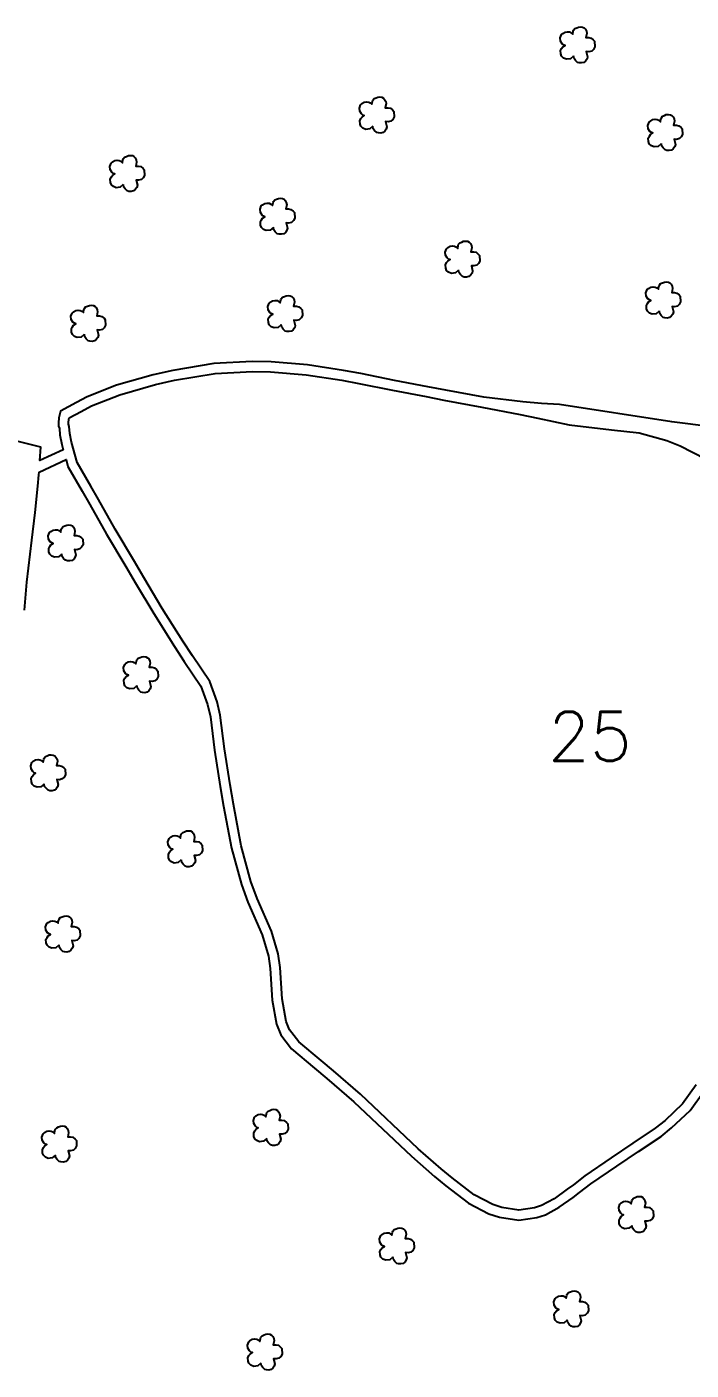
# Model space of a CAD drawing. Extents: x 742777 to 745927, y 7824687 to 7829142.
# Drawn here: x 744629 to 744894, y 7827038 to 7827574 of the extents above; entities that cross this region are included whole.
import ezdxf

# ---------------------------------------------------------------- set-up
doc = ezdxf.new("R2010")
doc.units = 0
doc.header["$MEASUREMENT"] = 0
doc.linetypes.add('CONTINUO', pattern=[0])
for name, color, linetype in [('0114000982', 1, 'Continuous'), ('_SIMBOLO ARVORE', 118, 'Continuous'), ('TEXTO_NUN_TAL', 7, 'Continuous')]:
    doc.layers.add(name, color=color, linetype=linetype)
doc.layers.add('0114000982025', color=5, linetype='Continuous', lineweight=25)
doc.styles.add('Simplex', font='simplex.shx')

msp = doc.modelspace()

# ---------------------------------------------------------------- linework, layer by layer
at = {"layer": '0114000982', "linetype": 'Continuous'}
for points in [[(744902.36, 7827414.72), (744886.43, 7827416.84), (744841.66, 7827423.71), (744834.46, 7827424.11), (744827.11, 7827424.7), (744811.44, 7827426.62), (744796.31, 7827429.42), (744789.2, 7827430.76), (744775.83, 7827433.32), (744762.43, 7827436.05), (744755.47, 7827437.29), (744741.14, 7827439.52), (744726.64, 7827440.73), (744719.08, 7827440.82), (744703.85, 7827440), (744687.39, 7827437.29), (744679.58, 7827435.55), (744665.03, 7827431.39), (744653.32, 7827426.79), (744649.01, 7827424.44), (744642.59, 7827421.05), (744641.93, 7827418.43), (744641.77, 7827416.35), (744641.89, 7827414.99), (744642.17, 7827414.15), (744642.38, 7827411.57), (744643.13, 7827407.74), (744643.74, 7827405.58), (744634.39, 7827401.29), (744634.75, 7827406.7), (744624.12, 7827409.27)], [(744628.25, 7827341.61), (744629.25, 7827352.74), (744630.52, 7827364.02), (744631.17, 7827369.59), (744632.52, 7827380.64), (744633.6, 7827391.06), (744634, 7827395.63), (744634.08, 7827396.75), (744644.83, 7827401.68), (744645.58, 7827398.98), (744651.32, 7827389.09), (744654.35, 7827383.8), (744661.02, 7827371.97), (744668.65, 7827358.98), (744672.41, 7827352.63), (744679.82, 7827340.24), (744688.09, 7827327.09), (744691.92, 7827321.18), (744698.6, 7827311.26), (744701.33, 7827303.91), (744702.4, 7827298.99), (744704.07, 7827285.71), (744706.34, 7827271.23), (744707.69, 7827263.43), (744710.82, 7827246.67), (744714.8, 7827232.12), (744717.32, 7827225.01), (744723.04, 7827212.04), (744725.55, 7827203.5), (744726.33, 7827198.54), (744727.12, 7827185.95), (744728.77, 7827176.4), (744730.46, 7827172.05), (744734.82, 7827166.52), (744744.01, 7827158.85), (744748.91, 7827154.69), (744759.63, 7827145.43), (744782.63, 7827123.7), (744791.84, 7827115.59), (744796.39, 7827111.84), (744805.43, 7827104.9), (744813.51, 7827100.71), (744817.73, 7827099.28), (744825.52, 7827098.11), (744832.59, 7827099.18), (744836.04, 7827100.29), (744841.61, 7827103.29), (744847.12, 7827107.22), (744849.64, 7827109.11), (744854.13, 7827112.62), (744864.53, 7827119.65), (744873.17, 7827125.53), (744882.17, 7827131.59), (744886.39, 7827134.93), (744893.78, 7827141.89), (744899.47, 7827149.9)]]:
    msp.add_lwpolyline(points, dxfattribs=at)
at = {"layer": '0114000982025', "elevation": 713}
msp.add_lwpolyline([(744896.17, 7827152.15), (744890.75, 7827144.53), (744883.78, 7827137.96), (744879.81, 7827134.82), (744870.93, 7827128.84), (744862.29, 7827122.96), (744851.78, 7827115.86), (744847.21, 7827112.29), (744844.76, 7827110.45), (744839.5, 7827106.69), (744834.47, 7827103.99), (744831.68, 7827103.09), (744825.52, 7827102.16), (744818.68, 7827103.18), (744815.09, 7827104.4), (744807.59, 7827108.29), (744798.89, 7827114.97), (744794.44, 7827118.64), (744785.33, 7827126.66), (744762.32, 7827148.4), (744751.52, 7827157.73), (744746.59, 7827161.91), (744737.71, 7827169.32), (744733.98, 7827174.06), (744732.65, 7827177.48), (744731.1, 7827186.42), (744730.32, 7827198.98), (744729.46, 7827204.38), (744726.81, 7827213.42), (744721.04, 7827226.49), (744718.62, 7827233.32), (744714.73, 7827247.57), (744711.63, 7827264.14), (744710.29, 7827271.88), (744708.04, 7827286.27), (744706.35, 7827299.67), (744705.18, 7827305.04), (744702.19, 7827313.1), (744695.26, 7827323.39), (744691.47, 7827329.24), (744683.23, 7827342.33), (744675.85, 7827354.68), (744672.1, 7827361.01), (744664.49, 7827373.97), (744657.83, 7827385.78), (744654.79, 7827391.09), (744649.3, 7827400.55), (744647.03, 7827408.67), (744646.35, 7827412.12), (744646.12, 7827414.95), (744645.84, 7827415.8), (744645.79, 7827416.37), (744645.9, 7827417.79), (744646.04, 7827418.35), (744650.91, 7827420.92), (744655.02, 7827423.16), (744666.32, 7827427.6), (744680.57, 7827431.67), (744688.16, 7827433.36), (744704.29, 7827436.02), (744719.17, 7827436.82), (744726.45, 7827436.73), (744740.67, 7827435.55), (744754.81, 7827433.35), (744761.68, 7827432.12), (744775.06, 7827429.4), (744788.46, 7827426.83), (744795.58, 7827425.49), (744810.69, 7827422.69), (744826.02, 7827419.66), (744832.98, 7827418.24), (744845.47, 7827415.58), (744862.48, 7827413.64), (744873.51, 7827412.36), (744884.5, 7827409.26), (744889.79, 7827407.19), (744899.98, 7827402.02)], dxfattribs=at)
at = {"layer": '_SIMBOLO ARVORE', "linetype": 'CONTINUO'}
for points in [[(744847.28, 7827562.72, 0), (744846.04, 7827561.67, 0), (744844.46, 7827561.49, 0), (744843.33, 7827561.93, 0), (744842.53, 7827562.71, 0), (744842.2, 7827563.62, 0), (744842.11, 7827564.95, 0), (744842.54, 7827565.79, 0), (744842.99, 7827566.41, 0), (744843.91, 7827567.03, 0), (744843.32, 7827567.21, 0), (744842.75, 7827567.68, 0), (744842.08, 7827568.74, 0), (744841.96, 7827570.01, 0), (744842.44, 7827571.32, 0), (744842.95, 7827571.79, 0), (744843.88, 7827572.36, 0), (744844.86, 7827572.49, 0), (744845.64, 7827572.38, 0), (744846.26, 7827572.09, 0), (744846.94, 7827571.49, 0), (744847.14, 7827572.64, 0), (744847.31, 7827573.1, 0), (744847.82, 7827573.74, 0), (744848.57, 7827574.02, 0), (744849.3, 7827574.35, 0), (744850.13, 7827574.42, 0), (744850.91, 7827574.31, 0), (744851.54, 7827573.98, 0), (744852.02, 7827573.47, 0), (744852.43, 7827572.65, 0), (744852.59, 7827571.74, 0), (744852.21, 7827570.13, 0), (744853.35, 7827570.15, 0), (744854.28, 7827569.92, 0), (744855.16, 7827569.22, 0), (744855.65, 7827568.66, 0), (744855.79, 7827566.44, 0), (744855.24, 7827565.44, 0), (744854.52, 7827564.78, 0), (744853.38, 7827564.48, 0), (744852.38, 7827564.56, 0), (744852.91, 7827562.49, 0), (744852.67, 7827561.6, 0), (744852.07, 7827560.76, 0), (744851.4, 7827560.23, 0), (744850.47, 7827560, 0), (744849.53, 7827560.06, 0), (744848.84, 7827560.25, 0), (744848.03, 7827561.04, 0), (744847.49, 7827561.75, 0), (744847.32, 7827562.83, 0)], [(744767.2, 7827534.75, 0), (744765.96, 7827533.7, 0), (744764.37, 7827533.52, 0), (744763.25, 7827533.96, 0), (744762.45, 7827534.74, 0), (744762.12, 7827535.64, 0), (744762.03, 7827536.97, 0), (744762.46, 7827537.81, 0), (744762.91, 7827538.44, 0), (744763.82, 7827539.05, 0), (744763.24, 7827539.24, 0), (744762.67, 7827539.71, 0), (744762, 7827540.77, 0), (744761.88, 7827542.03, 0), (744762.36, 7827543.35, 0), (744762.87, 7827543.82, 0), (744763.8, 7827544.39, 0), (744764.78, 7827544.52, 0), (744765.56, 7827544.41, 0), (744766.18, 7827544.12, 0), (744766.85, 7827543.52, 0), (744767.06, 7827544.67, 0), (744767.23, 7827545.13, 0), (744767.73, 7827545.77, 0), (744768.49, 7827546.05, 0), (744769.22, 7827546.37, 0), (744770.05, 7827546.45, 0), (744770.83, 7827546.34, 0), (744771.46, 7827546, 0), (744771.93, 7827545.49, 0), (744772.35, 7827544.68, 0), (744772.51, 7827543.77, 0), (744772.13, 7827542.16, 0), (744773.27, 7827542.17, 0), (744774.2, 7827541.95, 0), (744775.08, 7827541.25, 0), (744775.57, 7827540.69, 0), (744775.71, 7827538.47, 0), (744775.16, 7827537.47, 0), (744774.44, 7827536.81, 0), (744773.3, 7827536.5, 0), (744772.3, 7827536.59, 0), (744772.83, 7827534.51, 0), (744772.59, 7827533.63, 0), (744771.98, 7827532.78, 0), (744771.32, 7827532.26, 0), (744770.38, 7827532.03, 0), (744769.45, 7827532.08, 0), (744768.75, 7827532.28, 0), (744767.95, 7827533.07, 0), (744767.41, 7827533.78, 0), (744767.24, 7827534.85, 0)], [(744882.27, 7827527.75, 0), (744881.03, 7827526.71, 0), (744879.44, 7827526.52, 0), (744878.31, 7827526.96, 0), (744877.51, 7827527.75, 0), (744877.18, 7827528.65, 0), (744877.09, 7827529.98, 0), (744877.53, 7827530.82, 0), (744877.98, 7827531.44, 0), (744878.89, 7827532.06, 0), (744878.31, 7827532.25, 0), (744877.74, 7827532.72, 0), (744877.07, 7827533.78, 0), (744876.95, 7827535.04, 0), (744877.43, 7827536.36, 0), (744877.94, 7827536.83, 0), (744878.87, 7827537.39, 0), (744879.85, 7827537.53, 0), (744880.63, 7827537.41, 0), (744881.24, 7827537.13, 0), (744881.92, 7827536.52, 0), (744882.12, 7827537.68, 0), (744882.3, 7827538.14, 0), (744882.8, 7827538.78, 0), (744883.55, 7827539.06, 0), (744884.29, 7827539.38, 0), (744885.11, 7827539.46, 0), (744885.9, 7827539.35, 0), (744886.53, 7827539.01, 0), (744887, 7827538.5, 0), (744887.41, 7827537.69, 0), (744887.58, 7827536.78, 0), (744887.2, 7827535.16, 0), (744888.33, 7827535.18, 0), (744889.27, 7827534.96, 0), (744890.15, 7827534.26, 0), (744890.64, 7827533.7, 0), (744890.77, 7827531.47, 0), (744890.23, 7827530.48, 0), (744889.5, 7827529.82, 0), (744888.36, 7827529.51, 0), (744887.36, 7827529.6, 0), (744887.9, 7827527.52, 0), (744887.65, 7827526.64, 0), (744887.05, 7827525.79, 0), (744886.39, 7827525.27, 0), (744885.45, 7827525.03, 0), (744884.52, 7827525.09, 0), (744883.82, 7827525.29, 0), (744883.02, 7827526.08, 0), (744882.48, 7827526.78, 0), (744882.31, 7827527.86, 0)], [(744667.69, 7827511.44, 0), (744666.44, 7827510.39, 0), (744664.86, 7827510.21, 0), (744663.73, 7827510.65, 0), (744662.93, 7827511.43, 0), (744662.6, 7827512.33, 0), (744662.51, 7827513.66, 0), (744662.94, 7827514.5, 0), (744663.4, 7827515.13, 0), (744664.31, 7827515.74, 0), (744663.73, 7827515.93, 0), (744663.15, 7827516.4, 0), (744662.48, 7827517.46, 0), (744662.36, 7827518.72, 0), (744662.85, 7827520.04, 0), (744663.36, 7827520.51, 0), (744664.29, 7827521.08, 0), (744665.26, 7827521.21, 0), (744666.04, 7827521.1, 0), (744666.66, 7827520.81, 0), (744667.34, 7827520.21, 0), (744667.54, 7827521.36, 0), (744667.71, 7827521.82, 0), (744668.22, 7827522.46, 0), (744668.97, 7827522.74, 0), (744669.7, 7827523.06, 0), (744670.53, 7827523.14, 0), (744671.31, 7827523.03, 0), (744671.95, 7827522.69, 0), (744672.42, 7827522.18, 0), (744672.83, 7827521.37, 0), (744672.99, 7827520.46, 0), (744672.62, 7827518.85, 0), (744673.75, 7827518.86, 0), (744674.68, 7827518.64, 0), (744675.57, 7827517.94, 0), (744676.06, 7827517.38, 0), (744676.19, 7827515.16, 0), (744675.64, 7827514.16, 0), (744674.92, 7827513.5, 0), (744673.78, 7827513.19, 0), (744672.78, 7827513.28, 0), (744673.31, 7827511.2, 0), (744673.07, 7827510.32, 0), (744672.47, 7827509.47, 0), (744671.81, 7827508.95, 0), (744670.87, 7827508.72, 0), (744669.94, 7827508.77, 0), (744669.24, 7827508.97, 0), (744668.44, 7827509.76, 0), (744667.89, 7827510.47, 0), (744667.72, 7827511.54, 0)], [(744727.55, 7827494.34, 0), (744726.31, 7827493.3, 0), (744724.72, 7827493.11, 0), (744723.59, 7827493.55, 0), (744722.79, 7827494.34, 0), (744722.46, 7827495.24, 0), (744722.37, 7827496.57, 0), (744722.81, 7827497.41, 0), (744723.26, 7827498.03, 0), (744724.17, 7827498.65, 0), (744723.59, 7827498.83, 0), (744723.02, 7827499.31, 0), (744722.35, 7827500.37, 0), (744722.23, 7827501.63, 0), (744722.71, 7827502.94, 0), (744723.22, 7827503.41, 0), (744724.15, 7827503.98, 0), (744725.13, 7827504.11, 0), (744725.91, 7827504, 0), (744726.53, 7827503.72, 0), (744727.2, 7827503.11, 0), (744727.41, 7827504.27, 0), (744727.58, 7827504.73, 0), (744728.08, 7827505.37, 0), (744728.84, 7827505.64, 0), (744729.57, 7827505.97, 0), (744730.4, 7827506.05, 0), (744731.18, 7827505.93, 0), (744731.81, 7827505.6, 0), (744732.28, 7827505.09, 0), (744732.7, 7827504.27, 0), (744732.86, 7827503.37, 0), (744732.48, 7827501.75, 0), (744733.61, 7827501.77, 0), (744734.55, 7827501.55, 0), (744735.43, 7827500.85, 0), (744735.92, 7827500.29, 0), (744736.05, 7827498.06, 0), (744735.51, 7827497.07, 0), (744734.78, 7827496.4, 0), (744733.64, 7827496.1, 0), (744732.64, 7827496.19, 0), (744733.18, 7827494.11, 0), (744732.93, 7827493.23, 0), (744732.33, 7827492.38, 0), (744731.67, 7827491.85, 0), (744730.73, 7827491.62, 0), (744729.8, 7827491.68, 0), (744729.1, 7827491.88, 0), (744728.3, 7827492.66, 0), (744727.76, 7827493.37, 0), (744727.59, 7827494.45, 0)], [(744801.41, 7827477.25, 0), (744800.17, 7827476.2, 0), (744798.58, 7827476.02, 0), (744797.46, 7827476.46, 0), (744796.66, 7827477.24, 0), (744796.32, 7827478.14, 0), (744796.24, 7827479.48, 0), (744796.67, 7827480.32, 0), (744797.12, 7827480.94, 0), (744798.03, 7827481.56, 0), (744797.45, 7827481.74, 0), (744796.88, 7827482.21, 0), (744796.21, 7827483.27, 0), (744796.09, 7827484.53, 0), (744796.57, 7827485.85, 0), (744797.08, 7827486.32, 0), (744798.01, 7827486.89, 0), (744798.99, 7827487.02, 0), (744799.77, 7827486.91, 0), (744800.39, 7827486.62, 0), (744801.06, 7827486.02, 0), (744801.27, 7827487.17, 0), (744801.44, 7827487.63, 0), (744801.94, 7827488.27, 0), (744802.7, 7827488.55, 0), (744803.43, 7827488.88, 0), (744804.26, 7827488.95, 0), (744805.04, 7827488.84, 0), (744805.67, 7827488.5, 0), (744806.14, 7827487.99, 0), (744806.56, 7827487.18, 0), (744806.72, 7827486.27, 0), (744806.34, 7827484.66, 0), (744807.47, 7827484.68, 0), (744808.41, 7827484.45, 0), (744809.29, 7827483.75, 0), (744809.78, 7827483.19, 0), (744809.91, 7827480.97, 0), (744809.37, 7827479.97, 0), (744808.65, 7827479.31, 0), (744807.5, 7827479.01, 0), (744806.51, 7827479.09, 0), (744807.04, 7827477.02, 0), (744806.79, 7827476.13, 0), (744806.19, 7827475.29, 0), (744805.53, 7827474.76, 0), (744804.59, 7827474.53, 0), (744803.66, 7827474.58, 0), (744802.96, 7827474.78, 0), (744802.16, 7827475.57, 0), (744801.62, 7827476.28, 0), (744801.45, 7827477.35, 0)], [(744881.49, 7827460.93, 0), (744880.25, 7827459.88, 0), (744878.66, 7827459.7, 0), (744877.54, 7827460.14, 0), (744876.74, 7827460.93, 0), (744876.41, 7827461.83, 0), (744876.32, 7827463.16, 0), (744876.75, 7827464, 0), (744877.2, 7827464.62, 0), (744878.11, 7827465.24, 0), (744877.53, 7827465.42, 0), (744876.96, 7827465.9, 0), (744876.29, 7827466.96, 0), (744876.17, 7827468.22, 0), (744876.65, 7827469.53, 0), (744877.16, 7827470, 0), (744878.09, 7827470.57, 0), (744879.07, 7827470.7, 0), (744879.85, 7827470.59, 0), (744880.47, 7827470.31, 0), (744881.14, 7827469.7, 0), (744881.35, 7827470.86, 0), (744881.52, 7827471.32, 0), (744882.02, 7827471.96, 0), (744882.78, 7827472.23, 0), (744883.51, 7827472.56, 0), (744884.34, 7827472.63, 0), (744885.12, 7827472.52, 0), (744885.75, 7827472.19, 0), (744886.22, 7827471.68, 0), (744886.64, 7827470.86, 0), (744886.8, 7827469.96, 0), (744886.42, 7827468.34, 0), (744887.55, 7827468.36, 0), (744888.49, 7827468.13, 0), (744889.37, 7827467.43, 0), (744889.86, 7827466.88, 0), (744890, 7827464.65, 0), (744889.45, 7827463.66, 0), (744888.73, 7827462.99, 0), (744887.59, 7827462.69, 0), (744886.59, 7827462.78, 0), (744887.12, 7827460.7, 0), (744886.88, 7827459.81, 0), (744886.27, 7827458.97, 0), (744885.61, 7827458.44, 0), (744884.67, 7827458.21, 0), (744883.74, 7827458.27, 0), (744883.04, 7827458.47, 0), (744882.24, 7827459.25, 0), (744881.7, 7827459.96, 0), (744881.53, 7827461.04, 0)], [(744730.66, 7827455.49, 0), (744729.42, 7827454.44, 0), (744727.83, 7827454.26, 0), (744726.7, 7827454.7, 0), (744725.9, 7827455.49, 0), (744725.57, 7827456.39, 0), (744725.48, 7827457.72, 0), (744725.92, 7827458.56, 0), (744726.37, 7827459.18, 0), (744727.28, 7827459.8, 0), (744726.7, 7827459.98, 0), (744726.13, 7827460.46, 0), (744725.46, 7827461.52, 0), (744725.34, 7827462.78, 0), (744725.82, 7827464.09, 0), (744726.33, 7827464.56, 0), (744727.26, 7827465.13, 0), (744728.24, 7827465.26, 0), (744729.02, 7827465.15, 0), (744729.64, 7827464.87, 0), (744730.31, 7827464.26, 0), (744730.52, 7827465.42, 0), (744730.69, 7827465.88, 0), (744731.19, 7827466.52, 0), (744731.95, 7827466.79, 0), (744732.68, 7827467.12, 0), (744733.51, 7827467.19, 0), (744734.29, 7827467.08, 0), (744734.92, 7827466.75, 0), (744735.39, 7827466.24, 0), (744735.81, 7827465.42, 0), (744735.97, 7827464.52, 0), (744735.59, 7827462.9, 0), (744736.72, 7827462.92, 0), (744737.66, 7827462.69, 0), (744738.54, 7827462, 0), (744739.03, 7827461.44, 0), (744739.16, 7827459.21, 0), (744738.62, 7827458.22, 0), (744737.89, 7827457.55, 0), (744736.75, 7827457.25, 0), (744735.75, 7827457.34, 0), (744736.29, 7827455.26, 0), (744736.04, 7827454.37, 0), (744735.44, 7827453.53, 0), (744734.78, 7827453, 0), (744733.84, 7827452.77, 0), (744732.91, 7827452.83, 0), (744732.21, 7827453.03, 0), (744731.41, 7827453.81, 0), (744730.87, 7827454.52, 0), (744730.7, 7827455.6, 0)], [(744652.14, 7827451.61, 0), (744650.89, 7827450.56, 0), (744649.31, 7827450.38, 0), (744648.18, 7827450.82, 0), (744647.38, 7827451.6, 0), (744647.05, 7827452.5, 0), (744646.96, 7827453.83, 0), (744647.39, 7827454.67, 0), (744647.85, 7827455.3, 0), (744648.76, 7827455.91, 0), (744648.18, 7827456.1, 0), (744647.61, 7827456.57, 0), (744646.93, 7827457.63, 0), (744646.81, 7827458.89, 0), (744647.3, 7827460.21, 0), (744647.81, 7827460.68, 0), (744648.74, 7827461.25, 0), (744649.71, 7827461.38, 0), (744650.49, 7827461.27, 0), (744651.11, 7827460.98, 0), (744651.79, 7827460.38, 0), (744651.99, 7827461.53, 0), (744652.16, 7827461.99, 0), (744652.67, 7827462.63, 0), (744653.42, 7827462.91, 0), (744654.15, 7827463.23, 0), (744654.98, 7827463.31, 0), (744655.76, 7827463.2, 0), (744656.4, 7827462.86, 0), (744656.87, 7827462.35, 0), (744657.28, 7827461.54, 0), (744657.44, 7827460.63, 0), (744657.07, 7827459.02, 0), (744658.2, 7827459.03, 0), (744659.13, 7827458.81, 0), (744660.02, 7827458.11, 0), (744660.51, 7827457.55, 0), (744660.64, 7827455.33, 0), (744660.09, 7827454.33, 0), (744659.37, 7827453.67, 0), (744658.23, 7827453.36, 0), (744657.23, 7827453.45, 0), (744657.76, 7827451.37, 0), (744657.52, 7827450.49, 0), (744656.92, 7827449.64, 0), (744656.26, 7827449.12, 0), (744655.32, 7827448.89, 0), (744654.39, 7827448.94, 0), (744653.69, 7827449.14, 0), (744652.89, 7827449.93, 0), (744652.34, 7827450.64, 0), (744652.18, 7827451.71, 0)], [(744643.11, 7827363.96, 0), (744641.86, 7827362.91, 0), (744640.28, 7827362.73, 0), (744639.15, 7827363.17, 0), (744638.35, 7827363.96, 0), (744638.02, 7827364.86, 0), (744637.93, 7827366.19, 0), (744638.36, 7827367.03, 0), (744638.81, 7827367.65, 0), (744639.73, 7827368.27, 0), (744639.15, 7827368.45, 0), (744638.57, 7827368.93, 0), (744637.9, 7827369.99, 0), (744637.78, 7827371.25, 0), (744638.27, 7827372.56, 0), (744638.78, 7827373.03, 0), (744639.71, 7827373.6, 0), (744640.68, 7827373.73, 0), (744641.46, 7827373.62, 0), (744642.08, 7827373.34, 0), (744642.76, 7827372.73, 0), (744642.96, 7827373.89, 0), (744643.13, 7827374.35, 0), (744643.64, 7827374.99, 0), (744644.39, 7827375.26, 0), (744645.12, 7827375.59, 0), (744645.95, 7827375.66, 0), (744646.73, 7827375.55, 0), (744647.37, 7827375.22, 0), (744647.84, 7827374.71, 0), (744648.25, 7827373.89, 0), (744648.41, 7827372.99, 0), (744648.04, 7827371.37, 0), (744649.17, 7827371.39, 0), (744650.1, 7827371.16, 0), (744650.99, 7827370.46, 0), (744651.48, 7827369.91, 0), (744651.61, 7827367.68, 0), (744651.06, 7827366.69, 0), (744650.34, 7827366.02, 0), (744649.2, 7827365.72, 0), (744648.2, 7827365.81, 0), (744648.73, 7827363.73, 0), (744648.49, 7827362.84, 0), (744647.89, 7827362, 0), (744647.23, 7827361.47, 0), (744646.29, 7827361.24, 0), (744645.36, 7827361.3, 0), (744644.66, 7827361.5, 0), (744643.86, 7827362.28, 0), (744643.31, 7827362.99, 0), (744643.14, 7827364.07, 0)], [(744673.08, 7827311.38, 0), (744671.84, 7827310.33, 0), (744670.25, 7827310.15, 0), (744669.12, 7827310.59, 0), (744668.32, 7827311.37, 0), (744667.99, 7827312.27, 0), (744667.9, 7827313.6, 0), (744668.34, 7827314.44, 0), (744668.79, 7827315.07, 0), (744669.7, 7827315.68, 0), (744669.12, 7827315.87, 0), (744668.55, 7827316.34, 0), (744667.88, 7827317.4, 0), (744667.76, 7827318.66, 0), (744668.24, 7827319.98, 0), (744668.75, 7827320.45, 0), (744669.68, 7827321.02, 0), (744670.66, 7827321.15, 0), (744671.44, 7827321.04, 0), (744672.06, 7827320.75, 0), (744672.73, 7827320.15, 0), (744672.93, 7827321.3, 0), (744673.11, 7827321.76, 0), (744673.61, 7827322.4, 0), (744674.37, 7827322.68, 0), (744675.1, 7827323, 0), (744675.93, 7827323.08, 0), (744676.71, 7827322.97, 0), (744677.34, 7827322.63, 0), (744677.81, 7827322.12, 0), (744678.22, 7827321.31, 0), (744678.39, 7827320.4, 0), (744678.01, 7827318.79, 0), (744679.14, 7827318.8, 0), (744680.08, 7827318.58, 0), (744680.96, 7827317.88, 0), (744681.45, 7827317.32, 0), (744681.58, 7827315.1, 0), (744681.04, 7827314.1, 0), (744680.31, 7827313.44, 0), (744679.17, 7827313.13, 0), (744678.17, 7827313.22, 0), (744678.71, 7827311.14, 0), (744678.46, 7827310.26, 0), (744677.86, 7827309.41, 0), (744677.2, 7827308.89, 0), (744676.26, 7827308.66, 0), (744675.33, 7827308.71, 0), (744674.63, 7827308.91, 0), (744673.83, 7827309.7, 0), (744673.29, 7827310.41, 0), (744673.12, 7827311.48, 0)], [(744636.1, 7827272.2, 0), (744634.85, 7827271.15, 0), (744633.27, 7827270.97, 0), (744632.14, 7827271.41, 0), (744631.34, 7827272.19, 0), (744631.01, 7827273.09, 0), (744630.92, 7827274.42, 0), (744631.35, 7827275.26, 0), (744631.81, 7827275.89, 0), (744632.72, 7827276.5, 0), (744632.14, 7827276.69, 0), (744631.57, 7827277.16, 0), (744630.89, 7827278.22, 0), (744630.77, 7827279.48, 0), (744631.26, 7827280.8, 0), (744631.77, 7827281.27, 0), (744632.7, 7827281.84, 0), (744633.67, 7827281.97, 0), (744634.45, 7827281.86, 0), (744635.07, 7827281.57, 0), (744635.75, 7827280.97, 0), (744635.95, 7827282.12, 0), (744636.12, 7827282.58, 0), (744636.63, 7827283.22, 0), (744637.38, 7827283.5, 0), (744638.11, 7827283.82, 0), (744638.94, 7827283.9, 0), (744639.72, 7827283.79, 0), (744640.36, 7827283.45, 0), (744640.83, 7827282.94, 0), (744641.24, 7827282.13, 0), (744641.4, 7827281.22, 0), (744641.03, 7827279.61, 0), (744642.16, 7827279.62, 0), (744643.09, 7827279.4, 0), (744643.98, 7827278.7, 0), (744644.47, 7827278.14, 0), (744644.6, 7827275.92, 0), (744644.05, 7827274.92, 0), (744643.33, 7827274.26, 0), (744642.19, 7827273.95, 0), (744641.19, 7827274.04, 0), (744641.72, 7827271.96, 0), (744641.48, 7827271.08, 0), (744640.88, 7827270.23, 0), (744640.22, 7827269.71, 0), (744639.28, 7827269.48, 0), (744638.35, 7827269.53, 0), (744637.65, 7827269.73, 0), (744636.85, 7827270.52, 0), (744636.3, 7827271.23, 0), (744636.14, 7827272.3, 0)], [(744690.83, 7827241.89, 0), (744689.59, 7827240.84, 0), (744688.01, 7827240.66, 0), (744686.88, 7827241.1, 0), (744686.08, 7827241.88, 0), (744685.75, 7827242.78, 0), (744685.66, 7827244.11, 0), (744686.09, 7827244.96, 0), (744686.54, 7827245.58, 0), (744687.45, 7827246.19, 0), (744686.87, 7827246.38, 0), (744686.3, 7827246.85, 0), (744685.63, 7827247.91, 0), (744685.51, 7827249.17, 0), (744685.99, 7827250.49, 0), (744686.5, 7827250.96, 0), (744687.43, 7827251.53, 0), (744688.41, 7827251.66, 0), (744689.19, 7827251.55, 0), (744689.81, 7827251.26, 0), (744690.48, 7827250.66, 0), (744690.69, 7827251.81, 0), (744690.86, 7827252.27, 0), (744691.37, 7827252.91, 0), (744692.12, 7827253.19, 0), (744692.85, 7827253.51, 0), (744693.68, 7827253.59, 0), (744694.46, 7827253.48, 0), (744695.09, 7827253.14, 0), (744695.56, 7827252.63, 0), (744695.98, 7827251.82, 0), (744696.14, 7827250.91, 0), (744695.76, 7827249.3, 0), (744696.9, 7827249.32, 0), (744697.83, 7827249.09, 0), (744698.71, 7827248.39, 0), (744699.2, 7827247.83, 0), (744699.34, 7827245.61, 0), (744698.79, 7827244.61, 0), (744698.07, 7827243.95, 0), (744696.93, 7827243.64, 0), (744695.93, 7827243.73, 0), (744696.46, 7827241.66, 0), (744696.22, 7827240.77, 0), (744695.61, 7827239.93, 0), (744694.95, 7827239.4, 0), (744694.01, 7827239.17, 0), (744693.08, 7827239.22, 0), (744692.38, 7827239.42, 0), (744691.58, 7827240.21, 0), (744691.04, 7827240.92, 0), (744690.87, 7827241.99, 0)], [(744642.01, 7827207.88, 0), (744640.77, 7827206.84, 0), (744639.19, 7827206.65, 0), (744638.06, 7827207.09, 0), (744637.26, 7827207.88, 0), (744636.93, 7827208.78, 0), (744636.84, 7827210.11, 0), (744637.27, 7827210.95, 0), (744637.72, 7827211.57, 0), (744638.64, 7827212.19, 0), (744638.05, 7827212.37, 0), (744637.48, 7827212.85, 0), (744636.81, 7827213.91, 0), (744636.69, 7827215.17, 0), (744637.17, 7827216.48, 0), (744637.68, 7827216.96, 0), (744638.61, 7827217.52, 0), (744639.59, 7827217.65, 0), (744640.37, 7827217.54, 0), (744640.99, 7827217.26, 0), (744641.67, 7827216.65, 0), (744641.87, 7827217.81, 0), (744642.04, 7827218.27, 0), (744642.55, 7827218.91, 0), (744643.3, 7827219.18, 0), (744644.03, 7827219.51, 0), (744644.86, 7827219.59, 0), (744645.64, 7827219.47, 0), (744646.27, 7827219.14, 0), (744646.75, 7827218.63, 0), (744647.16, 7827217.81, 0), (744647.32, 7827216.91, 0), (744646.94, 7827215.29, 0), (744648.08, 7827215.31, 0), (744649.01, 7827215.09, 0), (744649.89, 7827214.39, 0), (744650.38, 7827213.83, 0), (744650.52, 7827211.6, 0), (744649.97, 7827210.61, 0), (744649.25, 7827209.94, 0), (744648.11, 7827209.64, 0), (744647.11, 7827209.73, 0), (744647.64, 7827207.65, 0), (744647.4, 7827206.77, 0), (744646.8, 7827205.92, 0), (744646.13, 7827205.39, 0), (744645.2, 7827205.16, 0), (744644.26, 7827205.22, 0), (744643.57, 7827205.42, 0), (744642.76, 7827206.2, 0), (744642.22, 7827206.91, 0), (744642.05, 7827207.99, 0)], [(744724.9, 7827130.67, 0), (744723.65, 7827129.62, 0), (744722.07, 7827129.44, 0), (744720.94, 7827129.88, 0), (744720.14, 7827130.66, 0), (744719.81, 7827131.56, 0), (744719.72, 7827132.9, 0), (744720.15, 7827133.74, 0), (744720.61, 7827134.36, 0), (744721.52, 7827134.98, 0), (744720.94, 7827135.16, 0), (744720.37, 7827135.63, 0), (744719.7, 7827136.69, 0), (744719.57, 7827137.95, 0), (744720.06, 7827139.27, 0), (744720.57, 7827139.74, 0), (744721.5, 7827140.31, 0), (744722.48, 7827140.44, 0), (744723.26, 7827140.33, 0), (744723.87, 7827140.04, 0), (744724.55, 7827139.44, 0), (744724.75, 7827140.59, 0), (744724.93, 7827141.05, 0), (744725.43, 7827141.69, 0), (744726.18, 7827141.97, 0), (744726.92, 7827142.3, 0), (744727.74, 7827142.37, 0), (744728.52, 7827142.26, 0), (744729.16, 7827141.92, 0), (744729.63, 7827141.41, 0), (744730.04, 7827140.6, 0), (744730.21, 7827139.69, 0), (744729.83, 7827138.08, 0), (744730.96, 7827138.1, 0), (744731.9, 7827137.87, 0), (744732.78, 7827137.17, 0), (744733.27, 7827136.61, 0), (744733.4, 7827134.39, 0), (744732.86, 7827133.39, 0), (744732.13, 7827132.73, 0), (744730.99, 7827132.43, 0), (744729.99, 7827132.51, 0), (744730.53, 7827130.44, 0), (744730.28, 7827129.55, 0), (744729.68, 7827128.71, 0), (744729.02, 7827128.18, 0), (744728.08, 7827127.95, 0), (744727.15, 7827128, 0), (744726.45, 7827128.2, 0), (744725.65, 7827128.99, 0), (744725.11, 7827129.7, 0), (744724.94, 7827130.77, 0)], [(744640.58, 7827124.01, 0), (744639.33, 7827122.97, 0), (744637.75, 7827122.79, 0), (744636.62, 7827123.22, 0), (744635.82, 7827124.01, 0), (744635.49, 7827124.91, 0), (744635.4, 7827126.24, 0), (744635.83, 7827127.08, 0), (744636.29, 7827127.7, 0), (744637.2, 7827128.32, 0), (744636.62, 7827128.51, 0), (744636.04, 7827128.98, 0), (744635.37, 7827130.04, 0), (744635.25, 7827131.3, 0), (744635.74, 7827132.62, 0), (744636.25, 7827133.09, 0), (744637.18, 7827133.66, 0), (744638.15, 7827133.79, 0), (744638.93, 7827133.67, 0), (744639.55, 7827133.39, 0), (744640.23, 7827132.79, 0), (744640.43, 7827133.94, 0), (744640.6, 7827134.4, 0), (744641.11, 7827135.04, 0), (744641.86, 7827135.32, 0), (744642.59, 7827135.64, 0), (744643.42, 7827135.72, 0), (744644.2, 7827135.61, 0), (744644.84, 7827135.27, 0), (744645.31, 7827134.76, 0), (744645.72, 7827133.95, 0), (744645.88, 7827133.04, 0), (744645.51, 7827131.43, 0), (744646.64, 7827131.44, 0), (744647.57, 7827131.22, 0), (744648.46, 7827130.52, 0), (744648.95, 7827129.96, 0), (744649.08, 7827127.74, 0), (744648.53, 7827126.74, 0), (744647.81, 7827126.08, 0), (744646.67, 7827125.77, 0), (744645.67, 7827125.86, 0), (744646.2, 7827123.78, 0), (744645.96, 7827122.9, 0), (744645.36, 7827122.05, 0), (744644.7, 7827121.53, 0), (744643.76, 7827121.3, 0), (744642.83, 7827121.35, 0), (744642.13, 7827121.55, 0), (744641.33, 7827122.34, 0), (744640.78, 7827123.05, 0), (744640.61, 7827124.12, 0)], [(744870.62, 7827095.92, 0), (744869.37, 7827094.88, 0), (744867.79, 7827094.69, 0), (744866.66, 7827095.13, 0), (744865.86, 7827095.92, 0), (744865.53, 7827096.82, 0), (744865.44, 7827098.15, 0), (744865.87, 7827098.99, 0), (744866.33, 7827099.61, 0), (744867.24, 7827100.23, 0), (744866.66, 7827100.42, 0), (744866.09, 7827100.89, 0), (744865.42, 7827101.95, 0), (744865.29, 7827103.21, 0), (744865.78, 7827104.53, 0), (744866.29, 7827105, 0), (744867.22, 7827105.56, 0), (744868.2, 7827105.7, 0), (744868.98, 7827105.58, 0), (744869.59, 7827105.3, 0), (744870.27, 7827104.69, 0), (744870.47, 7827105.85, 0), (744870.65, 7827106.31, 0), (744871.15, 7827106.95, 0), (744871.9, 7827107.22, 0), (744872.64, 7827107.55, 0), (744873.46, 7827107.63, 0), (744874.24, 7827107.52, 0), (744874.88, 7827107.18, 0), (744875.35, 7827106.67, 0), (744875.76, 7827105.86, 0), (744875.92, 7827104.95, 0), (744875.55, 7827103.33, 0), (744876.68, 7827103.35, 0), (744877.62, 7827103.13, 0), (744878.5, 7827102.43, 0), (744878.99, 7827101.87, 0), (744879.12, 7827099.64, 0), (744878.58, 7827098.65, 0), (744877.85, 7827097.99, 0), (744876.71, 7827097.68, 0), (744875.71, 7827097.77, 0), (744876.25, 7827095.69, 0), (744876, 7827094.81, 0), (744875.4, 7827093.96, 0), (744874.74, 7827093.44, 0), (744873.8, 7827093.2, 0), (744872.87, 7827093.26, 0), (744872.17, 7827093.46, 0), (744871.37, 7827094.25, 0), (744870.82, 7827094.95, 0), (744870.66, 7827096.03, 0)], [(744775.2, 7827083.36, 0), (744773.95, 7827082.31, 0), (744772.37, 7827082.13, 0), (744771.24, 7827082.57, 0), (744770.44, 7827083.35, 0), (744770.11, 7827084.25, 0), (744770.02, 7827085.58, 0), (744770.45, 7827086.42, 0), (744770.91, 7827087.05, 0), (744771.82, 7827087.66, 0), (744771.24, 7827087.85, 0), (744770.67, 7827088.32, 0), (744770, 7827089.38, 0), (744769.87, 7827090.64, 0), (744770.36, 7827091.96, 0), (744770.87, 7827092.43, 0), (744771.8, 7827093, 0), (744772.78, 7827093.13, 0), (744773.56, 7827093.02, 0), (744774.17, 7827092.73, 0), (744774.85, 7827092.13, 0), (744775.05, 7827093.28, 0), (744775.23, 7827093.74, 0), (744775.73, 7827094.38, 0), (744776.48, 7827094.66, 0), (744777.22, 7827094.98, 0), (744778.04, 7827095.06, 0), (744778.82, 7827094.95, 0), (744779.46, 7827094.61, 0), (744779.93, 7827094.1, 0), (744780.34, 7827093.29, 0), (744780.5, 7827092.38, 0), (744780.13, 7827090.77, 0), (744781.26, 7827090.78, 0), (744782.2, 7827090.56, 0), (744783.08, 7827089.86, 0), (744783.57, 7827089.3, 0), (744783.7, 7827087.08, 0), (744783.16, 7827086.08, 0), (744782.43, 7827085.42, 0), (744781.29, 7827085.11, 0), (744780.29, 7827085.2, 0), (744780.83, 7827083.12, 0), (744780.58, 7827082.24, 0), (744779.98, 7827081.39, 0), (744779.32, 7827080.87, 0), (744778.38, 7827080.64, 0), (744777.45, 7827080.69, 0), (744776.75, 7827080.89, 0), (744775.95, 7827081.68, 0), (744775.41, 7827082.39, 0), (744775.24, 7827083.46, 0)], [(744844.73, 7827058.22, 0), (744843.48, 7827057.18, 0), (744841.9, 7827056.99, 0), (744840.77, 7827057.43, 0), (744839.97, 7827058.22, 0), (744839.64, 7827059.12, 0), (744839.55, 7827060.45, 0), (744839.98, 7827061.29, 0), (744840.44, 7827061.91, 0), (744841.35, 7827062.53, 0), (744840.77, 7827062.71, 0), (744840.2, 7827063.19, 0), (744839.53, 7827064.25, 0), (744839.4, 7827065.51, 0), (744839.89, 7827066.82, 0), (744840.4, 7827067.29, 0), (744841.33, 7827067.86, 0), (744842.31, 7827067.99, 0), (744843.09, 7827067.88, 0), (744843.7, 7827067.6, 0), (744844.38, 7827066.99, 0), (744844.58, 7827068.15, 0), (744844.76, 7827068.61, 0), (744845.26, 7827069.25, 0), (744846.01, 7827069.52, 0), (744846.75, 7827069.85, 0), (744847.57, 7827069.93, 0), (744848.35, 7827069.81, 0), (744848.99, 7827069.48, 0), (744849.46, 7827068.97, 0), (744849.87, 7827068.15, 0), (744850.03, 7827067.25, 0), (744849.66, 7827065.63, 0), (744850.79, 7827065.65, 0), (744851.73, 7827065.43, 0), (744852.61, 7827064.73, 0), (744853.1, 7827064.17, 0), (744853.23, 7827061.94, 0), (744852.69, 7827060.95, 0), (744851.96, 7827060.28, 0), (744850.82, 7827059.98, 0), (744849.82, 7827060.07, 0), (744850.36, 7827057.99, 0), (744850.11, 7827057.11, 0), (744849.51, 7827056.26, 0), (744848.85, 7827055.73, 0), (744847.91, 7827055.5, 0), (744846.98, 7827055.56, 0), (744846.28, 7827055.76, 0), (744845.48, 7827056.54, 0), (744844.94, 7827057.25, 0), (744844.77, 7827058.33, 0)], [(744722.54, 7827040.99, 0), (744721.29, 7827039.95, 0), (744719.71, 7827039.76, 0), (744718.58, 7827040.2, 0), (744717.78, 7827040.99, 0), (744717.45, 7827041.89, 0), (744717.36, 7827043.22, 0), (744717.79, 7827044.06, 0), (744718.25, 7827044.68, 0), (744719.16, 7827045.3, 0), (744718.58, 7827045.49, 0), (744718.01, 7827045.96, 0), (744717.34, 7827047.02, 0), (744717.21, 7827048.28, 0), (744717.7, 7827049.6, 0), (744718.21, 7827050.07, 0), (744719.14, 7827050.64, 0), (744720.12, 7827050.77, 0), (744720.9, 7827050.65, 0), (744721.51, 7827050.37, 0), (744722.19, 7827049.76, 0), (744722.39, 7827050.92, 0), (744722.57, 7827051.38, 0), (744723.07, 7827052.02, 0), (744723.82, 7827052.3, 0), (744724.56, 7827052.62, 0), (744725.38, 7827052.7, 0), (744726.16, 7827052.59, 0), (744726.8, 7827052.25, 0), (744727.27, 7827051.74, 0), (744727.68, 7827050.93, 0), (744727.84, 7827050.02, 0), (744727.47, 7827048.4, 0), (744728.6, 7827048.42, 0), (744729.54, 7827048.2, 0), (744730.42, 7827047.5, 0), (744730.91, 7827046.94, 0), (744731.04, 7827044.71, 0), (744730.5, 7827043.72, 0), (744729.77, 7827043.06, 0), (744728.63, 7827042.75, 0), (744727.63, 7827042.84, 0), (744728.17, 7827040.76, 0), (744727.92, 7827039.88, 0), (744727.32, 7827039.03, 0), (744726.66, 7827038.51, 0), (744725.72, 7827038.27, 0), (744724.79, 7827038.33, 0), (744724.09, 7827038.53, 0), (744723.29, 7827039.32, 0), (744722.75, 7827040.02, 0), (744722.58, 7827041.1, 0)]]:
    msp.add_polyline3d(points, dxfattribs=at)

# ---------------------------------------------------------------- texts
at = {"layer": 'TEXTO_NUN_TAL', "linetype": 'Continuous', "style": 'Simplex'}
msp.add_text('25', height=19.5, dxfattribs=at).set_placement((744837.1, 7827281.48))

doc.saveas('drawing.dxf')
